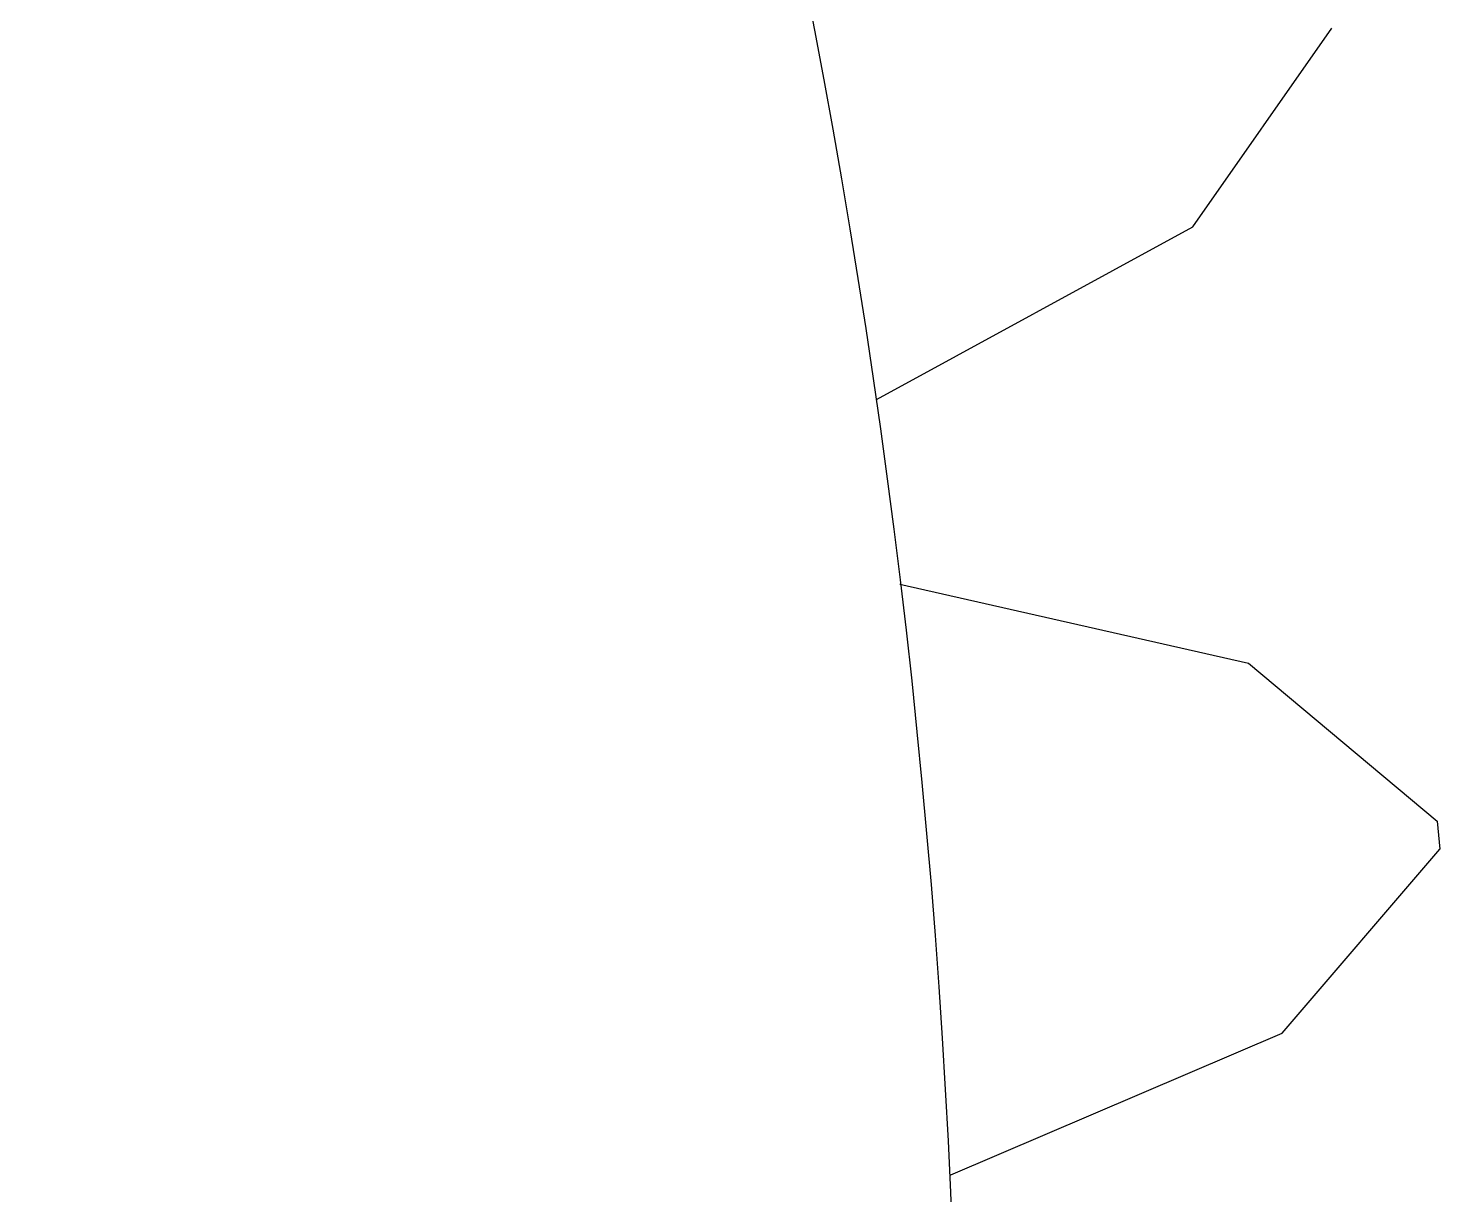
# Model space of a CAD drawing. Extents: x -381 to 213, y -63 to 250.
# Drawn here: x 130.49 to 141.45, y 152 to 161.05 of the extents above; entities that cross this region are included whole.
import ezdxf

# ---------------------------------------------------------------- set-up
doc = ezdxf.new("R2010")
doc.units = 0
doc.header["$MEASUREMENT"] = 0
doc.linetypes.add('K5LT_BASIC', pattern=[0])
doc.layers.add('Системный слой', color=7, linetype='Continuous')

# ---------------------------------------------------------------- blocks, each defined once
blk = doc.blocks.new('*U')
at = {"layer": 'Системный слой', "color": 5, "linetype": 'K5LT_BASIC'}
blk.add_line((160.264, 11.68), (160.283, 11.464), dxfattribs=at)
blk.add_line((160.264, 11.68), (160.283, 11.464), dxfattribs=at)
for points in [[(155.91, 14.952), (158.365, 16.293), (159.445, 17.835)], [(155.91, 14.952), (158.365, 16.293), (159.445, 17.835)], [(156.09, 13.519), (158.797, 12.908), (160.264, 11.68)], [(156.09, 13.519), (158.797, 12.908), (160.264, 11.68)], [(156.487, 8.936), (159.06, 10.034), (160.283, 11.464)], [(156.487, 8.936), (159.06, 10.034), (160.283, 11.464)]]:
    blk.add_lwpolyline(points, dxfattribs=at)
blk = doc.blocks.new('*F')
at = {"layer": 'Системный слой', "color": 5, "linetype": 'K5LT_BASIC'}
blk.add_circle((94.013, 5.981), 62.534, dxfattribs=at)
blk.add_circle((94.013, 5.981), 62.534, dxfattribs=at)
at = {"layer": 'Системный слой'}
blk.add_blockref('*U', (0, 0), dxfattribs=at)
blk.add_blockref('*U', (0, 0), dxfattribs=at)
blk.add_blockref('*U', (0, 0), dxfattribs=at)
blk.add_blockref('*U', (0, 0), dxfattribs=at)
blk.add_blockref('*U', (0, 0), dxfattribs=at)
blk.add_blockref('*U', (0, 0), dxfattribs=at)
blk.add_blockref('*U', (0, 0), dxfattribs=at)
blk.add_blockref('*U', (0, 0), dxfattribs=at)
blk.add_blockref('*U', (0, 0), dxfattribs=at)
blk.add_blockref('*U', (0, 0), dxfattribs=at)
blk.add_blockref('*U', (0, 0), dxfattribs=at)
blk.add_blockref('*U', (0, 0), dxfattribs=at)
blk.add_blockref('*U', (0, 0), dxfattribs=at)
blk.add_blockref('*U', (0, 0), dxfattribs=at)
blk.add_blockref('*U', (0, 0), dxfattribs=at)
blk.add_blockref('*U', (0, 0), dxfattribs=at)
blk.add_blockref('*U', (0, 0), dxfattribs=at)
blk.add_blockref('*U', (0, 0), dxfattribs=at)
blk.add_blockref('*U', (0, 0), dxfattribs=at)
blk.add_blockref('*U', (0, 0), dxfattribs=at)
blk.add_blockref('*U', (0, 0), dxfattribs=at)
blk.add_blockref('*U', (0, 0), dxfattribs=at)
blk.add_blockref('*U', (0, 0), dxfattribs=at)
blk.add_blockref('*U', (0, 0), dxfattribs=at)
blk.add_blockref('*U', (0, 0), dxfattribs=at)
blk.add_blockref('*U', (0, 0), dxfattribs=at)
blk.add_blockref('*U', (0, 0), dxfattribs=at)
blk.add_blockref('*U', (0, 0), dxfattribs=at)
blk.add_blockref('*U', (0, 0), dxfattribs=at)
blk.add_blockref('*U', (0, 0), dxfattribs=at)
blk.add_blockref('*U', (0, 0), dxfattribs=at)
blk.add_blockref('*U', (0, 0), dxfattribs=at)
blk.add_blockref('*U', (0, 0), dxfattribs=at)
blk.add_blockref('*U', (0, 0), dxfattribs=at)
blk.add_blockref('*U', (0, 0), dxfattribs=at)
blk.add_blockref('*U', (0, 0), dxfattribs=at)
blk.add_blockref('*U', (0, 0), dxfattribs=at)
blk.add_blockref('*U', (0, 0), dxfattribs=at)
blk.add_blockref('*U', (0, 0), dxfattribs=at)
blk.add_blockref('*U', (0, 0), dxfattribs=at)
blk.add_blockref('*U', (0, 0), dxfattribs=at)
blk.add_blockref('*U', (0, 0), dxfattribs=at)
blk.add_blockref('*U', (0, 0), dxfattribs=at)
blk.add_blockref('*U', (0, 0), dxfattribs=at)
blk.add_blockref('*U', (0, 0), dxfattribs=at)
blk.add_blockref('*U', (0, 0), dxfattribs=at)
blk.add_blockref('*U', (0, 0), dxfattribs=at)
blk.add_blockref('*U', (0, 0), dxfattribs=at)
blk.add_blockref('*U', (0, 0), dxfattribs=at)
blk.add_blockref('*U', (0, 0), dxfattribs=at)
blk.add_blockref('*U', (0, 0), dxfattribs=at)
blk.add_blockref('*U', (0, 0), dxfattribs=at)
blk.add_blockref('*U', (0, 0), dxfattribs=at)
blk.add_blockref('*U', (0, 0), dxfattribs=at)
blk.add_blockref('*U', (0, 0), dxfattribs=at)
blk.add_blockref('*U', (0, 0), dxfattribs=at)
blk.add_blockref('*U', (0, 0), dxfattribs=at)
blk.add_blockref('*U', (0, 0), dxfattribs=at)
blk.add_blockref('*U', (0, 0), dxfattribs=at)
blk.add_blockref('*U', (0, 0), dxfattribs=at)
blk.add_blockref('*U', (0, 0), dxfattribs=at)
blk.add_blockref('*U', (0, 0), dxfattribs=at)
blk.add_blockref('*U', (0, 0), dxfattribs=at)
blk.add_blockref('*U', (0, 0), dxfattribs=at)
blk.add_blockref('*U', (0, 0), dxfattribs=at)
blk.add_blockref('*U', (0, 0), dxfattribs=at)
blk.add_blockref('*U', (0, 0), dxfattribs=at)
blk.add_blockref('*U', (0, 0), dxfattribs=at)
blk.add_blockref('*U', (0, 0), dxfattribs=at)
blk.add_blockref('*U', (0, 0), dxfattribs=at)
blk.add_blockref('*U', (0, 0), dxfattribs=at)
blk.add_blockref('*U', (0, 0), dxfattribs=at)
blk.add_blockref('*U', (0, 0), dxfattribs=at)
blk.add_blockref('*U', (0, 0), dxfattribs=at)
blk.add_blockref('*U', (0, 0), dxfattribs=at)
blk.add_blockref('*U', (0, 0), dxfattribs=at)
blk.add_blockref('*U', (0, 0), dxfattribs=at)
blk.add_blockref('*U', (0, 0), dxfattribs=at)
blk.add_blockref('*U', (0, 0), dxfattribs=at)
blk.add_blockref('*U', (0, 0), dxfattribs=at)
blk.add_blockref('*U', (0, 0), dxfattribs=at)
blk.add_blockref('*U', (0, 0), dxfattribs=at)
blk.add_blockref('*U', (0, 0), dxfattribs=at)
blk.add_blockref('*U', (0, 0), dxfattribs=at)
blk.add_blockref('*U', (0, 0), dxfattribs=at)
blk.add_blockref('*U', (0, 0), dxfattribs=at)
blk.add_blockref('*U', (0, 0), dxfattribs=at)
blk.add_blockref('*U', (0, 0), dxfattribs=at)
blk.add_blockref('*U', (0, 0), dxfattribs=at)
blk.add_blockref('*U', (0, 0), dxfattribs=at)
blk.add_blockref('*U', (0, 0), dxfattribs=at)
blk.add_blockref('*U', (0, 0), dxfattribs=at)
blk.add_blockref('*U', (0, 0), dxfattribs=at)
blk.add_blockref('*U', (0, 0), dxfattribs=at)
blk.add_blockref('*U', (0, 0), dxfattribs=at)
blk.add_blockref('*U', (0, 0), dxfattribs=at)
blk.add_blockref('*U', (0, 0), dxfattribs=at)
blk.add_blockref('*U', (0, 0), dxfattribs=at)
blk.add_blockref('*U', (0, 0), dxfattribs=at)
blk.add_blockref('*U', (0, 0), dxfattribs=at)
blk.add_blockref('*U', (0, 0), dxfattribs=at)
blk.add_blockref('*U', (0, 0), dxfattribs=at)
blk.add_blockref('*U', (0, 0), dxfattribs=at)
blk.add_blockref('*U', (0, 0), dxfattribs=at)
blk.add_blockref('*U', (0, 0), dxfattribs=at)
blk.add_blockref('*U', (0, 0), dxfattribs=at)
blk.add_blockref('*U', (0, 0), dxfattribs=at)
blk.add_blockref('*U', (0, 0), dxfattribs=at)
blk.add_blockref('*U', (0, 0), dxfattribs=at)
blk.add_blockref('*U', (0, 0), dxfattribs=at)
blk.add_blockref('*U', (0, 0), dxfattribs=at)
blk.add_blockref('*U', (0, 0), dxfattribs=at)
blk.add_blockref('*U', (0, 0), dxfattribs=at)
blk.add_blockref('*U', (0, 0), dxfattribs=at)
blk.add_blockref('*U', (0, 0), dxfattribs=at)
blk.add_blockref('*U', (0, 0), dxfattribs=at)
blk.add_blockref('*U', (0, 0), dxfattribs=at)
blk.add_blockref('*U', (0, 0), dxfattribs=at)
blk.add_blockref('*U', (0, 0), dxfattribs=at)
blk.add_blockref('*U', (0, 0), dxfattribs=at)
blk.add_blockref('*U', (0, 0), dxfattribs=at)
blk.add_blockref('*U', (0, 0), dxfattribs=at)
blk.add_blockref('*U', (0, 0), dxfattribs=at)
blk.add_blockref('*U', (0, 0), dxfattribs=at)
blk.add_blockref('*U', (0, 0), dxfattribs=at)
blk.add_blockref('*U', (0, 0), dxfattribs=at)
blk.add_blockref('*U', (0, 0), dxfattribs=at)
blk.add_blockref('*U', (0, 0), dxfattribs=at)
blk.add_blockref('*U', (0, 0), dxfattribs=at)
blk.add_blockref('*U', (0, 0), dxfattribs=at)
blk.add_blockref('*U', (0, 0), dxfattribs=at)
blk.add_blockref('*U', (0, 0), dxfattribs=at)
blk.add_blockref('*U', (0, 0), dxfattribs=at)
blk.add_blockref('*U', (0, 0), dxfattribs=at)
blk.add_blockref('*U', (0, 0), dxfattribs=at)
blk.add_blockref('*U', (0, 0), dxfattribs=at)
blk.add_blockref('*U', (0, 0), dxfattribs=at)
blk.add_blockref('*U', (0, 0), dxfattribs=at)
blk.add_blockref('*U', (0, 0), dxfattribs=at)
blk.add_blockref('*U', (0, 0), dxfattribs=at)
blk.add_blockref('*U', (0, 0), dxfattribs=at)
blk.add_blockref('*U', (0, 0), dxfattribs=at)
blk.add_blockref('*U', (0, 0), dxfattribs=at)
blk.add_blockref('*U', (0, 0), dxfattribs=at)
blk.add_blockref('*U', (0, 0), dxfattribs=at)
blk.add_blockref('*U', (0, 0), dxfattribs=at)
blk.add_blockref('*U', (0, 0), dxfattribs=at)
blk.add_blockref('*U', (0, 0), dxfattribs=at)
blk.add_blockref('*U', (0, 0), dxfattribs=at)
blk.add_blockref('*U', (0, 0), dxfattribs=at)
blk.add_blockref('*U', (0, 0), dxfattribs=at)
blk.add_blockref('*U', (0, 0), dxfattribs=at)
blk.add_blockref('*U', (0, 0), dxfattribs=at)
blk.add_blockref('*U', (0, 0), dxfattribs=at)
blk.add_blockref('*U', (0, 0), dxfattribs=at)
blk.add_blockref('*U', (0, 0), dxfattribs=at)
blk.add_blockref('*U', (0, 0), dxfattribs=at)
blk.add_blockref('*U', (0, 0), dxfattribs=at)
blk.add_blockref('*U', (0, 0), dxfattribs=at)
blk.add_blockref('*U', (0, 0), dxfattribs=at)
blk.add_blockref('*U', (0, 0), dxfattribs=at)
blk.add_blockref('*U', (0, 0), dxfattribs=at)
blk.add_blockref('*U', (0, 0), dxfattribs=at)
blk.add_blockref('*U', (0, 0), dxfattribs=at)
blk.add_blockref('*U', (0, 0), dxfattribs=at)
blk.add_blockref('*U', (0, 0), dxfattribs=at)
blk.add_blockref('*U', (0, 0), dxfattribs=at)
blk.add_blockref('*U', (0, 0), dxfattribs=at)
blk.add_blockref('*U', (0, 0), dxfattribs=at)
blk.add_blockref('*U', (0, 0), dxfattribs=at)
blk.add_blockref('*U', (0, 0), dxfattribs=at)
blk.add_blockref('*U', (0, 0), dxfattribs=at)
blk.add_blockref('*U', (0, 0), dxfattribs=at)
blk.add_blockref('*U', (0, 0), dxfattribs=at)
blk.add_blockref('*U', (0, 0), dxfattribs=at)
blk.add_blockref('*U', (0, 0), dxfattribs=at)
blk.add_blockref('*U', (0, 0), dxfattribs=at)
blk.add_blockref('*U', (0, 0), dxfattribs=at)
blk.add_blockref('*U', (0, 0), dxfattribs=at)
blk.add_blockref('*U', (0, 0), dxfattribs=at)
blk.add_blockref('*U', (0, 0), dxfattribs=at)
blk.add_blockref('*U', (0, 0), dxfattribs=at)
blk.add_blockref('*U', (0, 0), dxfattribs=at)
blk.add_blockref('*U', (0, 0), dxfattribs=at)
blk.add_blockref('*U', (0, 0), dxfattribs=at)
blk.add_blockref('*U', (0, 0), dxfattribs=at)
blk.add_blockref('*U', (0, 0), dxfattribs=at)
blk.add_blockref('*U', (0, 0), dxfattribs=at)
blk.add_blockref('*U', (0, 0), dxfattribs=at)
blk.add_blockref('*U', (0, 0), dxfattribs=at)
blk.add_blockref('*U', (0, 0), dxfattribs=at)
blk.add_blockref('*U', (0, 0), dxfattribs=at)
blk.add_blockref('*U', (0, 0), dxfattribs=at)
blk.add_blockref('*U', (0, 0), dxfattribs=at)
blk.add_blockref('*U', (0, 0), dxfattribs=at)
blk.add_blockref('*U', (0, 0), dxfattribs=at)
blk.add_blockref('*U', (0, 0), dxfattribs=at)
blk.add_blockref('*U', (0, 0), dxfattribs=at)
blk.add_blockref('*U', (0, 0), dxfattribs=at)
blk.add_blockref('*U', (0, 0), dxfattribs=at)
blk.add_blockref('*U', (0, 0), dxfattribs=at)
blk.add_blockref('*U', (0, 0), dxfattribs=at)
blk.add_blockref('*U', (0, 0), dxfattribs=at)
blk.add_blockref('*U', (0, 0), dxfattribs=at)
blk.add_blockref('*U', (0, 0), dxfattribs=at)
blk.add_blockref('*U', (0, 0), dxfattribs=at)
blk.add_blockref('*U', (0, 0), dxfattribs=at)

msp = doc.modelspace()

# ---------------------------------------------------------------- block references
at = {"layer": 'Системный слой'}
msp.add_blockref('*F', (-18.831, 143.216), dxfattribs=at)

doc.saveas('drawing.dxf')
